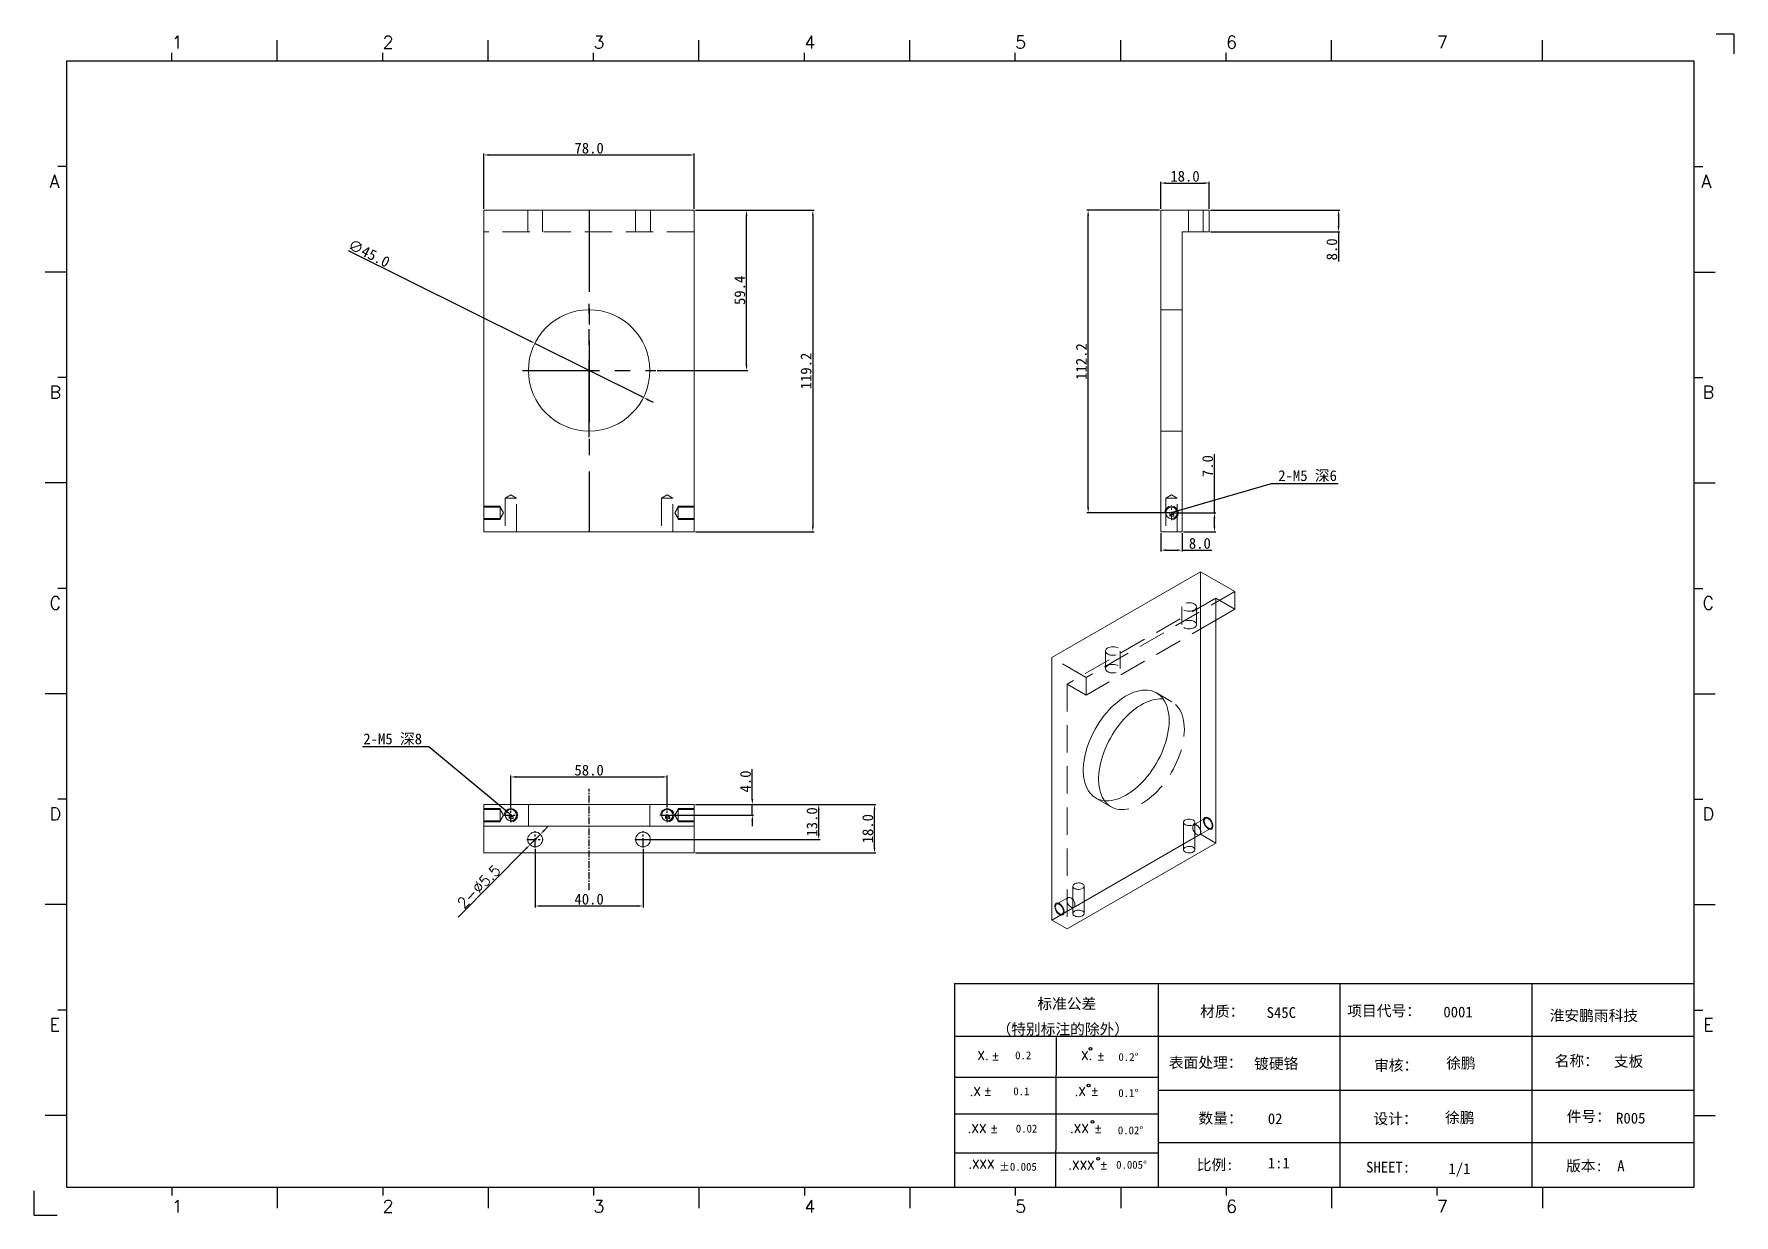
# Model space of a CAD drawing. Extents: x 83 to 30050, y -7164 to 695.
# Drawn here: x 4903 to 5534, y -147 to 291 of the extents above; entities that cross this region are included whole.
import ezdxf
from ezdxf.enums import TextEntityAlignment as Align

# ---------------------------------------------------------------- set-up
doc = ezdxf.new("R2010")
doc.units = 0
doc.header["$LTSCALE"] = 8
doc.header["$MEASUREMENT"] = 0
doc.header["$PDSIZE"] = 5
doc.linetypes.add('CENTER', pattern=[2, 1.25, -0.25, 0.25, -0.25])
doc.linetypes.add('HIDDEN', pattern=[1.905, 1.27, -0.635])
doc.layers.get('0').update_dxf_attribs({"linetype": 'CONTINUOUS'})
doc.layers.get('Defpoints').update_dxf_attribs({"linetype": 'CONTINUOUS'})
doc.layers.add('41', color=3, linetype='CONTINUOUS')
doc.layers.add('dim', color=82, linetype='CONTINUOUS', lineweight=9)
doc.layers.add('screw', color=33, linetype='CONTINUOUS', lineweight=13)
doc.styles.add('SIMPLEX', font='SIMPLEX')
doc.styles.get("Standard").update_dxf_attribs({"font": '', "height": 4})
doc.styles.add('TXT', font='txt.shx', dxfattribs={"bigfont": 'gbcbig.shx'})
doc.styles.get('Standard').set_extended_font_data('SimSun')
doc.dimstyles.new('ISO-25', dxfattribs={"dimtxt": 6, "dimasz": 2.5, "dimexe": 1.25, "dimexo": 0.625, "dimtad": 1, "dimdec": 1, "dimzin": 1, "dimdsep": 46, "dimtxsty": 'Standard', "dimcen": 2.5, "dimadec": 0, "dimazin": 0, "dimtm": 1e-09, "dimtfac": 1, "dimtdec": 1, "dimtmove": 0, "dimatfit": 3, "dimfxl": 1, "dimtolj": 1, "dimtzin": 0, "dimarcsym": 0})

# ---------------------------------------------------------------- blocks, each defined once
blk = doc.blocks.new('A$C0BB32EA6')
at = {"layer": '41'}
for p, q in [((90.21, 427.84), (90.21, 435.66)), ((168.4, 427.84), (168.4, 435.66)), ((168.4, 427.84), (168.4, 435.66)), ((168.4, 427.84), (168.4, 435.66)), ((246.58, 427.84), (246.58, 435.66)), ((246.58, 427.84), (246.58, 435.66)), ((324.77, 427.84), (324.77, 435.66)), ((402.96, 427.84), (402.96, 435.66)), ((481.15, 427.84), (481.15, 435.66)), ((559.34, 427.84), (559.34, 435.66)), ((51.11, 427.84), (51.11, 430.97)), ((129.3, 427.84), (129.3, 430.97)), ((129.3, 427.84), (129.3, 430.97)), ((129.3, 427.84), (129.3, 430.97)), ((207.49, 427.84), (207.49, 430.97)), ((207.49, 427.84), (207.49, 430.97)), ((285.68, 427.84), (285.68, 430.97)), ((363.87, 427.84), (363.87, 430.97)), ((442.06, 427.84), (442.06, 430.97)), ((615.63, 427.84), (12.02, 427.84)), ((12.02, 427.84), (12.02, 10.32)), ((615.63, 10.32), (615.63, 427.84)), ((12.02, 388.75), (8.89, 388.75)), ((615.63, 388.75), (618.76, 388.75)), ((12.02, 349.66), (4.2, 349.66)), ((615.63, 349.66), (623.45, 349.66)), ((12.02, 310.56), (8.89, 310.56)), ((615.63, 310.56), (618.76, 310.56)), ((12.02, 271.47), (4.2, 271.47)), ((615.63, 271.47), (623.45, 271.47)), ((12.02, 232.37), (8.89, 232.37)), ((615.63, 232.37), (618.76, 232.37)), ((12.02, 193.28), (4.2, 193.28)), ((615.63, 193.28), (623.45, 193.28)), ((12.02, 154.18), (8.89, 154.18)), ((615.63, 154.18), (618.76, 154.18)), ((12.02, 115.09), (4.2, 115.09)), ((615.63, 115.09), (623.45, 115.09)), ((341.34, 85.85), (615.63, 85.85)), ((341.34, 85.85), (341.34, 10.32)), ((416.87, 85.85), (416.87, 10.32)), ((484.16, 85.85), (484.16, 10.32)), ((555.4, 85.7), (555.4, 10.17)), ((12.02, 76), (8.89, 76)), ((615.63, 76), (618.76, 76)), ((615.63, 66.14), (341.34, 66.14)), ((378.86, 10.02), (379.1, 65.84)), ((341.34, 51.12), (416.87, 51.12)), ((615.63, 46.17), (416.87, 46.17)), ((12.02, 36.9), (4.2, 36.9)), ((341.34, 37.5), (401.12, 37.5)), ((341.34, 37.5), (416.87, 37.5)), ((615.63, 36.9), (623.45, 36.9)), ((615.63, 26.74), (416.87, 26.74)), ((341.34, 23.05), (401.87, 23.05)), ((341.34, 23.05), (401.87, 23.05)), ((341.34, 23.05), (401.87, 23.05)), ((341.34, 23.05), (401.87, 23.05)), ((341.34, 23.05), (401.87, 23.05)), ((341.34, 23.05), (416.87, 23.05)), ((12.02, 10.32), (615.63, 10.32)), ((51.11, 10.32), (51.11, 7.19)), ((90.21, 10.32), (90.21, 2.5)), ((129.3, 10.32), (129.3, 7.19)), ((168.4, 10.32), (168.4, 2.5)), ((207.49, 10.32), (207.49, 7.19)), ((246.58, 10.32), (246.58, 2.5)), ((285.68, 10.32), (285.68, 7.19)), ((324.77, 10.32), (324.77, 2.5)), ((326.34, 10.32), (401.87, 10.32)), ((363.87, 10.32), (363.87, 7.19)), ((402.96, 10.32), (402.96, 2.5)), ((442.06, 10.32), (442.06, 7.19)), ((481.15, 10.32), (481.15, 2.5)), ((520.24, 10.32), (520.24, 7.19)), ((559.34, 10.32), (559.34, 2.5))]:
    blk.add_line(p, q, dxfattribs=at)
at = {"layer": '41', "linetype": 'Continuous'}
for p, q in [((630.37, 437.94), (623.79, 437.94)), ((630.37, 437.94), (630.37, 430.59)), ((0, 0), (0, 8.98)), ((0, 0), (8.64, 0))]:
    blk.add_line(p, q, dxfattribs=at)
at = {"layer": '41'}
for centre in [(391.73, 61.61), (391.07, 48.04), (392.49, 34.54), (394.6, 20.83)]:
    blk.add_circle(centre, 0.516, dxfattribs=at)
at = {"layer": '41', "style": 'SIMPLEX'}
for s, height, p in [('1', 4.69, (51.11, 432.54)), ('2', 4.69, (129.3, 432.54)), ('3', 4.69, (207.49, 432.54)), ('4', 4.69, (285.68, 432.54)), ('5', 4.69, (363.87, 432.54)), ('6', 4.69, (442.06, 432.54)), ('7', 4.69, (520.24, 432.54)), ('A', 4.75, (5.76, 380.93)), ('A', 4.75, (618.27, 380.93)), ('B', 4.75, (5.76, 302.74)), ('B', 4.75, (618.72, 302.74)), ('C', 4.75, (5.76, 224.55)), ('C', 4.75, (618.72, 224.55)), ('D', 4.75, (5.76, 146.37)), ('D', 4.75, (618.72, 146.37)), ('E', 4.75, (5.76, 68.18)), ('E', 4.75, (618.95, 68.18)), ('X.', 3.284, (349.84, 57.49)), ('%%p', 3.284, (355.04, 57.36)), ('X.', 3.284, (388.21, 57.49)), ('%%p', 3.284, (394.07, 57.36)), ('.X', 3.284, (346.89, 44.16)), ('%%p', 3.284, (352.09, 44.33)), ('.X', 3.284, (385.9, 44.16)), ('%%p', 3.284, (391.76, 44.33)), ('.XX', 3.284, (346.2, 30.42)), ('%%p', 3.284, (354.44, 30.46)), ('.XX', 3.284, (384.11, 30.42)), ('%%p', 3.284, (393.01, 30.46)), ('.XXX', 3.284, (383.48, 16.83)), ('%%p', 3.284, (395.11, 16.95)), ('1', 4.69, (51.11, 0.87)), ('2', 4.69, (129.3, 0.87)), ('3', 4.69, (207.49, 0.87)), ('4', 4.69, (285.68, 0.87)), ('5', 4.69, (363.87, 0.87)), ('6', 4.69, (442.06, 0.87)), ('7', 4.69, (520.24, 0.87))]:
    blk.add_text(s, height=height, dxfattribs=at).set_placement(p)
at = {"layer": '41', "linetype": 'Continuous'}
for s, p in [('标准公差', (372.08, 76.36)), ('材质：', (432.42, 73.5)), ('项目代号：', (486.99, 73.71)), ('淮安鹏雨科技', (562.04, 71.96)), ('（特别标注的除外）', (356.94, 66.94)), ('表面处理：', (420.83, 54.55)), ('审核：', (496.9, 53.5)), ('名称：', (563.9, 55.18)), ('数量：', (431.79, 33.91)), ('设计：', (496.69, 33.7)), ('件号：', (568.32, 34.55)), ('比例:', (431.16, 16.65)), ('SHEET:', (493.95, 15.75)), ('1/1', (524.5, 15.18)), ('版本:', (568.11, 16.23))]:
    blk.add_text(s, height=4, dxfattribs=at).set_placement(p)
at = {"layer": '41'}
for s, p in [('0.2', (363.82, 57.75)), ('0.2%%D', (402.12, 57.11)), ('0.1', (363.14, 44.41)), ('0.1%%D', (402.07, 43.76)), ('0.02', (364.07, 30.58)), ('0.02%%D', (401.9, 29.93)), ('0.005%%D', (401.27, 17.16))]:
    blk.add_text(s, height=2.929, dxfattribs=at).set_placement(p)
at = {"layer": '41', "style": 'SIMPLEX'}
blk.add_text('.XXX', height=3.284, dxfattribs=at).set_placement((351.31, 18.87), align=Align.MIDDLE_CENTER)
at = {"layer": '41'}
blk.add_text('%%P0.005', height=2.929, dxfattribs=at).set_placement((364.87, 17.89), align=Align.MIDDLE_CENTER)
at = {"layer": '41', "linetype": 'Continuous'}
for tag, p in [('材质', (457.07, 73.08)), ('代号', (522.6, 73.29)), ('表面处理', (452.44, 54.13)), ('审核', (523.65, 54.34)), ('名称', (585.81, 54.97)), ('数量', (457.5, 33.7)), ('设计', (523.23, 34.13)), ('件号', (586.65, 33.91)), ('比例', (457.5, 17.28)), ('版本', (587.08, 16.23))]:
    blk.add_attdef(tag, p, '', height=4, dxfattribs=at)
blk = doc.blocks.new('*D629')
at = {"layer": 'Defpoints', "color": 0}
for p in [(5148.14, 246.53), (5070.14, 226.02), (5148.14, 226.02)]:
    blk.add_point(p, dxfattribs=at)
at = {"layer": 'dim', "color": 0, "lineweight": -2}
for p, q in [((5070.14, 226.52), (5070.14, 247.03)), ((5072.14, 246.53), (5146.14, 246.53)), ((5148.14, 226.52), (5148.14, 247.03))]:
    blk.add_line(p, q, dxfattribs=at)
at = {"layer": 'dim', "color": 0}
for points in [[(5072.14, 246.86), (5072.14, 246.2), (5070.14, 246.53)], [(5146.14, 246.86), (5146.14, 246.2), (5148.14, 246.53)]]:
    blk.add_solid(points, dxfattribs=at)
at = {"layer": 'dim', "color": 0, "insert": (5109.14, 249.03), "char_height": 4, "attachment_point": 5}
blk.add_mtext('\\A1;78.0', dxfattribs=at)
blk = doc.blocks.new('*D630')
at = {"layer": 'Defpoints', "color": 0}
for p in [(5148.14, 226.02), (5148.14, 106.82), (5192.1, 106.82)]:
    blk.add_point(p, dxfattribs=at)
at = {"layer": 'dim', "color": 0, "lineweight": -2}
for p, q in [((5148.64, 226.02), (5192.6, 226.02)), ((5192.1, 224.02), (5192.1, 108.82)), ((5148.64, 106.82), (5192.6, 106.82))]:
    blk.add_line(p, q, dxfattribs=at)
at = {"layer": 'dim', "color": 0}
for points in [[(5191.77, 224.02), (5192.44, 224.02), (5192.1, 226.02)], [(5191.77, 108.82), (5192.44, 108.82), (5192.1, 106.82)]]:
    blk.add_solid(points, dxfattribs=at)
at = {"layer": 'dim', "color": 0, "insert": (5189.6, 166.42), "char_height": 4, "attachment_point": 5, "rotation": 90}
blk.add_mtext('\\A1;119.2', dxfattribs=at)
blk = doc.blocks.new('*D631')
at = {"layer": 'Defpoints', "color": 0}
for p in [(5148.14, 226.02), (5167.52, 226.02), (5133.89, 166.63)]:
    blk.add_point(p, dxfattribs=at)
at = {"layer": 'dim', "color": 0, "lineweight": -2}
for p, q in [((5148.64, 226.02), (5168.02, 226.02)), ((5167.52, 168.63), (5167.52, 224.02)), ((5134.39, 166.63), (5168.02, 166.63))]:
    blk.add_line(p, q, dxfattribs=at)
at = {"layer": 'dim', "color": 0}
for points in [[(5167.19, 224.02), (5167.86, 224.02), (5167.52, 226.02)], [(5167.19, 168.63), (5167.86, 168.63), (5167.52, 166.63)]]:
    blk.add_solid(points, dxfattribs=at)
at = {"layer": 'dim', "color": 0, "insert": (5165.02, 196.33), "char_height": 4, "attachment_point": 5, "rotation": 90}
blk.add_mtext('\\A1;59.4', dxfattribs=at)
blk = doc.blocks.new('*D632')
at = {"layer": 'Defpoints', "color": 0}
for p in [(5088.99, 176.66), (5129.28, 156.61)]:
    blk.add_point(p, dxfattribs=at)
at = {"layer": 'dim', "color": 0, "lineweight": -2}
for p, q in [((5019.76, 211.13), (5087.2, 177.55)), ((5129.28, 156.61), (5088.99, 176.66)), ((5131.07, 155.72), (5132.86, 154.82))]:
    blk.add_line(p, q, dxfattribs=at)
at = {"layer": 'dim', "color": 0}
for points in [[(5087.35, 177.85), (5087.06, 177.26), (5088.99, 176.66)], [(5131.22, 156.01), (5130.92, 155.42), (5129.28, 156.61)]]:
    blk.add_solid(points, dxfattribs=at)
at = {"layer": 'dim', "color": 0, "insert": (5027.53, 210.05), "char_height": 4, "attachment_point": 5, "rotation": 333.53307}
blk.add_mtext('\\A1;∅45.0', dxfattribs=at)
blk = doc.blocks.new('screw_m5_l')
at = {"layer": 'screw', "color": 1, "linetype": 'CENTER', "ltscale": 0.3175}
for p, q in [((-2.75, 0), (2.75, 0)), ((0, -2.75), (0, 2.75))]:
    blk.add_line(p, q, dxfattribs=at)
at = {"layer": 'screw', "color": 33, "linetype": 'Continuous'}
blk.add_circle((0, 0), 2.1, dxfattribs=at)
at = {"layer": 'screw', "color": 92, "linetype": 'Continuous'}
blk.add_arc((0, 0), 2.5, 270, 180, dxfattribs=at)
at = {"layer": 'screw', "color": 6, "linetype": 'Continuous', "style": 'TXT'}
blk.add_text('M5', height=1, dxfattribs=at).set_placement((-0.85, -1.25))
blk = doc.blocks.new('*D633')
at = {"layer": 'Defpoints', "color": 0}
for p in [(5339.1, 226.02), (5339.1, 218.02), (5387.05, 218.02)]:
    blk.add_point(p, dxfattribs=at)
at = {"layer": 'dim', "color": 0, "lineweight": -2}
for p, q in [((5339.6, 226.02), (5387.55, 226.02)), ((5387.05, 224.02), (5387.05, 220.02)), ((5339.6, 218.02), (5387.55, 218.02)), ((5387.05, 218.02), (5387.05, 207.02))]:
    blk.add_line(p, q, dxfattribs=at)
at = {"layer": 'dim', "color": 0}
for points in [[(5386.72, 224.02), (5387.39, 224.02), (5387.05, 226.02)], [(5386.72, 220.02), (5387.39, 220.02), (5387.05, 218.02)]]:
    blk.add_solid(points, dxfattribs=at)
at = {"layer": 'dim', "color": 0, "insert": (5384.55, 211.52), "char_height": 4, "attachment_point": 5, "rotation": 90}
blk.add_mtext('\\A1;8.0', dxfattribs=at)
blk = doc.blocks.new('*D634')
at = {"layer": 'Defpoints', "color": 0}
for p in [(5321.1, 106.82), (5329.1, 106.82), (5329.1, 99.99)]:
    blk.add_point(p, dxfattribs=at)
at = {"layer": 'dim', "color": 0, "lineweight": -2}
for p, q in [((5321.1, 106.32), (5321.1, 99.49)), ((5329.1, 106.32), (5329.1, 99.49)), ((5323.1, 99.99), (5327.1, 99.99)), ((5329.1, 99.99), (5340.1, 99.99))]:
    blk.add_line(p, q, dxfattribs=at)
at = {"layer": 'dim', "color": 0}
for points in [[(5323.1, 100.32), (5323.1, 99.66), (5321.1, 99.99)], [(5327.1, 100.32), (5327.1, 99.66), (5329.1, 99.99)]]:
    blk.add_solid(points, dxfattribs=at)
at = {"layer": 'dim', "color": 0, "insert": (5335.6, 102.49), "char_height": 4, "attachment_point": 5}
blk.add_mtext('\\A1;8.0', dxfattribs=at)
blk = doc.blocks.new('*D635')
at = {"layer": 'Defpoints', "color": 0}
for p in [(5294.18, 226.02), (5321.1, 226.02), (5325.1, 113.82)]:
    blk.add_point(p, dxfattribs=at)
at = {"layer": 'dim', "color": 0, "lineweight": -2}
for p, q in [((5320.61, 226.02), (5293.69, 226.02)), ((5294.18, 115.82), (5294.18, 224.02)), ((5324.61, 113.82), (5293.69, 113.82))]:
    blk.add_line(p, q, dxfattribs=at)
at = {"layer": 'dim', "color": 0}
for points in [[(5293.85, 224.02), (5294.52, 224.02), (5294.18, 226.02)], [(5293.85, 115.82), (5294.52, 115.82), (5294.18, 113.82)]]:
    blk.add_solid(points, dxfattribs=at)
at = {"layer": 'dim', "color": 0, "insert": (5291.69, 169.92), "char_height": 4, "attachment_point": 5, "rotation": 90}
blk.add_mtext('\\A1;112.2', dxfattribs=at)
blk = doc.blocks.new('*D636')
at = {"layer": 'Defpoints', "color": 0}
for p in [(5339.1, 236.11), (5321.1, 226.02), (5339.1, 226.02)]:
    blk.add_point(p, dxfattribs=at)
at = {"layer": 'dim', "color": 0, "lineweight": -2}
for p, q in [((5321.1, 226.52), (5321.1, 236.61)), ((5323.1, 236.11), (5337.1, 236.11)), ((5339.1, 226.52), (5339.1, 236.61))]:
    blk.add_line(p, q, dxfattribs=at)
at = {"layer": 'dim', "color": 0}
for points in [[(5323.1, 236.44), (5323.1, 235.78), (5321.1, 236.11)], [(5337.1, 236.44), (5337.1, 235.78), (5339.1, 236.11)]]:
    blk.add_solid(points, dxfattribs=at)
at = {"layer": 'dim', "color": 0, "insert": (5330.1, 238.61), "char_height": 4, "attachment_point": 5}
blk.add_mtext('\\A1;18.0', dxfattribs=at)
blk = doc.blocks.new('*D637')
at = {"layer": 'Defpoints', "color": 0}
for p in [(5325.1, 113.82), (5329.1, 106.82), (5341.02, 106.82)]:
    blk.add_point(p, dxfattribs=at)
at = {"layer": 'dim', "color": 0, "lineweight": -2}
for p, q in [((5341.02, 113.82), (5341.02, 135.6)), ((5325.6, 113.82), (5341.52, 113.82)), ((5341.02, 108.82), (5341.02, 111.82)), ((5329.6, 106.82), (5341.52, 106.82))]:
    blk.add_line(p, q, dxfattribs=at)
at = {"layer": 'dim', "color": 0}
for points in [[(5340.69, 111.82), (5341.36, 111.82), (5341.02, 113.82)], [(5340.69, 108.82), (5341.36, 108.82), (5341.02, 106.82)]]:
    blk.add_solid(points, dxfattribs=at)
at = {"layer": 'dim', "color": 0, "insert": (5338.52, 131.16), "char_height": 4, "attachment_point": 5, "rotation": 90}
blk.add_mtext('\\A1;7.0', dxfattribs=at)
blk = doc.blocks.new('*D638')
at = {"layer": 'Defpoints', "color": 0}
for p in [(5091.07, -5.35), (5087.2, -9.26)]:
    blk.add_point(p, dxfattribs=at)
at = {"layer": 'dim', "color": 0, "lineweight": -2}
for p, q in [((5091.07, -5.35), (5087.2, -9.26)), ((5092.48, -3.93), (5093.89, -2.51)), ((5060.59, -36.15), (5085.8, -10.68))]:
    blk.add_line(p, q, dxfattribs=at)
at = {"layer": 'dim', "color": 0}
for points in [[(5092.24, -3.7), (5092.72, -4.17), (5091.07, -5.35)], [(5085.56, -10.45), (5086.03, -10.92), (5087.2, -9.26)]]:
    blk.add_solid(points, dxfattribs=at)
at = {"layer": 'dim', "color": 0, "insert": (5067.04, -26.07), "char_height": 4, "attachment_point": 5, "rotation": 45.2928}
blk.add_mtext('\\A1;{\\Ftxt,bigfont|c134; 2-∅5.5}', dxfattribs=at)
blk = doc.blocks.new('*D639')
at = {"layer": 'Defpoints', "color": 0}
for p in [(5138.14, 15.88), (5080.14, 4), (5138.14, 4.19)]:
    blk.add_point(p, dxfattribs=at)
at = {"layer": 'dim', "color": 0, "lineweight": -2}
for p, q in [((5080.14, 4.5), (5080.14, 16.38)), ((5082.14, 15.88), (5136.14, 15.88)), ((5138.14, 4.69), (5138.14, 16.38))]:
    blk.add_line(p, q, dxfattribs=at)
at = {"layer": 'dim', "color": 0}
for points in [[(5082.14, 16.21), (5082.14, 15.54), (5080.14, 15.88)], [(5136.14, 16.21), (5136.14, 15.54), (5138.14, 15.88)]]:
    blk.add_solid(points, dxfattribs=at)
at = {"layer": 'dim', "color": 0, "insert": (5109.14, 18.38), "char_height": 4, "attachment_point": 5}
blk.add_mtext('\\A1;58.0', dxfattribs=at)
blk = doc.blocks.new('*D640')
at = {"layer": 'Defpoints', "color": 0}
for p in [(5089.14, -10.33), (5129.14, -10.33), (5129.14, -31.97)]:
    blk.add_point(p, dxfattribs=at)
at = {"layer": 'dim', "color": 0, "lineweight": -2}
for p, q in [((5089.14, -10.83), (5089.14, -32.47)), ((5129.14, -10.83), (5129.14, -32.47)), ((5091.14, -31.97), (5127.14, -31.97))]:
    blk.add_line(p, q, dxfattribs=at)
at = {"layer": 'dim', "color": 0}
for points in [[(5091.14, -31.64), (5091.14, -32.3), (5089.14, -31.97)], [(5127.14, -31.64), (5127.14, -32.3), (5129.14, -31.97)]]:
    blk.add_solid(points, dxfattribs=at)
at = {"layer": 'dim', "color": 0, "insert": (5109.14, -29.47), "char_height": 4, "attachment_point": 5}
blk.add_mtext('\\A1;40.0', dxfattribs=at)
blk = doc.blocks.new('*D641')
at = {"layer": 'Defpoints', "color": 0}
for p in [(5138.14, 1.69), (5148.14, 5.69), (5169.65, 5.69)]:
    blk.add_point(p, dxfattribs=at)
at = {"layer": 'dim', "color": 0, "lineweight": -2}
for p, q in [((5169.65, 7.69), (5169.65, 18.74)), ((5138.64, 1.69), (5170.15, 1.69)), ((5148.64, 5.69), (5170.15, 5.69)), ((5169.65, 1.69), (5169.65, 5.69)), ((5169.65, -0.31), (5169.65, -2.31))]:
    blk.add_line(p, q, dxfattribs=at)
at = {"layer": 'dim', "color": 0}
for points in [[(5169.32, 7.69), (5169.99, 7.69), (5169.65, 5.69)], [(5169.32, -0.31), (5169.99, -0.31), (5169.65, 1.69)]]:
    blk.add_solid(points, dxfattribs=at)
at = {"layer": 'dim', "color": 0, "insert": (5167.15, 14.21), "char_height": 4, "attachment_point": 5, "rotation": 90}
blk.add_mtext('\\A1;4.0', dxfattribs=at)
blk = doc.blocks.new('*D642')
at = {"layer": 'Defpoints', "color": 0}
for p in [(5148.14, 5.69), (5194.3, 5.69), (5129.14, -7.31)]:
    blk.add_point(p, dxfattribs=at)
at = {"layer": 'dim', "color": 0, "lineweight": -2}
for p, q in [((5148.64, 5.69), (5194.8, 5.69)), ((5194.3, -5.31), (5194.3, 3.69)), ((5129.64, -7.31), (5194.8, -7.31))]:
    blk.add_line(p, q, dxfattribs=at)
at = {"layer": 'dim', "color": 0}
for points in [[(5193.96, 3.69), (5194.63, 3.69), (5194.3, 5.69)], [(5193.96, -5.31), (5194.63, -5.31), (5194.3, -7.31)]]:
    blk.add_solid(points, dxfattribs=at)
at = {"layer": 'dim', "color": 0, "insert": (5191.8, -0.81), "char_height": 4, "attachment_point": 5, "rotation": 90}
blk.add_mtext('\\A1;13.0', dxfattribs=at)
blk = doc.blocks.new('*D643')
at = {"layer": 'Defpoints', "color": 0}
for p in [(5148.14, 5.69), (5214.98, 5.69), (5148.14, -12.31)]:
    blk.add_point(p, dxfattribs=at)
at = {"layer": 'dim', "color": 0, "lineweight": -2}
for p, q in [((5148.64, 5.69), (5215.48, 5.69)), ((5214.98, -10.31), (5214.98, 3.69)), ((5148.64, -12.31), (5215.48, -12.31))]:
    blk.add_line(p, q, dxfattribs=at)
at = {"layer": 'dim', "color": 0}
for points in [[(5214.64, 3.69), (5215.31, 3.69), (5214.98, 5.69)], [(5214.64, -10.31), (5215.31, -10.31), (5214.98, -12.31)]]:
    blk.add_solid(points, dxfattribs=at)
at = {"layer": 'dim', "color": 0, "insert": (5212.48, -3.31), "char_height": 4, "attachment_point": 5, "rotation": 90}
blk.add_mtext('\\A1;18.0', dxfattribs=at)

msp = doc.modelspace()

# ---------------------------------------------------------------- linework, layer by layer
at = {"color": 7, "linetype": 'Continuous', "lineweight": 15}
for p, q in [((5070.137, 226.02), (5070.137, 106.82)), ((5070.137, 226.02), (5148.137, 226.02)), ((5148.137, 106.82), (5148.137, 226.02)), ((5321.105, 106.82), (5321.105, 226.02)), ((5321.105, 226.02), (5339.105, 226.02)), ((5339.105, 226.02), (5339.105, 218.02)), ((5339.105, 218.02), (5329.105, 218.02)), ((5329.105, 106.82), (5329.105, 218.02)), ((5070.137, 106.82), (5148.137, 106.82)), ((5321.105, 106.82), (5329.105, 106.82)), ((5280.725, 60.131), (5335.879, 91.971)), ((5335.879, -5.361), (5335.879, 91.971)), ((5335.879, 91.971), (5348.607, 84.623)), ((5348.607, 78.091), (5341.536, 82.173)), ((5341.536, -8.627), (5341.536, 82.173)), ((5348.607, 84.623), (5348.607, 78.091)), ((5348.607, 78.091), (5341.536, 74.009)), ((5280.725, 60.131), (5280.725, -37.201)), ((5070.137, 5.693), (5148.137, 5.693)), ((5070.137, 5.693), (5070.137, -2.307)), ((5148.137, 5.693), (5148.137, -2.307)), ((5070.137, -2.307), (5148.137, -2.307)), ((5070.137, -12.307), (5070.137, -2.307)), ((5148.137, -12.307), (5148.137, -2.307)), ((5280.725, -37.201), (5335.879, -5.361)), ((5335.879, -5.361), (5341.536, -8.627)), ((5148.137, -12.307), (5070.137, -12.307)), ((5286.382, -40.467), (5341.536, -8.627)), ((5280.725, -37.201), (5286.382, -40.467))]:
    msp.add_line(p, q, dxfattribs=at)
at = {"color": 7, "linetype": 'HIDDEN', "lineweight": 0}
for p, q in [((5086.387, 226.02), (5086.387, 218.02)), ((5091.887, 218.02), (5091.887, 226.02)), ((5126.387, 226.02), (5126.387, 218.02)), ((5131.887, 218.02), (5131.887, 226.02)), ((5331.355, 226.02), (5331.355, 218.02)), ((5336.855, 218.02), (5336.855, 226.02)), ((5148.137, 218.02), (5070.137, 218.02)), ((5329.105, 189.135), (5321.105, 189.135)), ((5321.105, 144.135), (5329.105, 144.135)), ((5080.137, 120.482), (5078.037, 119.22)), ((5082.237, 119.22), (5080.137, 120.482)), ((5138.137, 120.482), (5136.037, 119.22)), ((5140.237, 119.22), (5138.137, 120.482)), ((5325.105, 120.482), (5323.005, 119.22)), ((5327.205, 119.22), (5325.105, 120.482)), ((5076.137, 115.92), (5070.137, 115.92)), ((5076.137, 111.32), (5076.137, 116.32)), ((5076.137, 113.82), (5076.137, 115.92)), ((5077.398, 113.82), (5076.137, 115.92)), ((5076.137, 111.72), (5076.137, 113.82)), ((5076.137, 111.72), (5077.398, 113.82)), ((5082.237, 119.22), (5078.037, 119.22)), ((5078.037, 119.22), (5078.037, 106.82)), ((5082.237, 106.82), (5082.237, 119.22)), ((5140.237, 119.22), (5136.037, 119.22)), ((5136.037, 119.22), (5136.037, 106.82)), ((5140.237, 106.82), (5140.237, 119.22)), ((5142.137, 115.92), (5140.875, 113.82)), ((5140.875, 113.82), (5142.137, 111.72)), ((5142.137, 116.32), (5142.137, 111.32)), ((5142.137, 115.92), (5142.137, 111.72)), ((5148.137, 115.92), (5142.137, 115.92)), ((5327.205, 119.22), (5323.005, 119.22)), ((5323.005, 119.22), (5323.005, 106.82)), ((5327.205, 106.82), (5327.205, 119.22)), ((5070.137, 111.72), (5076.137, 111.72)), ((5142.137, 111.72), (5148.137, 111.72)), ((5341.536, 82.173), (5286.382, 50.333)), ((5348.607, 84.623), (5293.453, 52.783)), ((5328.887, 78.908), (5328.887, 72.376)), ((5334.387, 72.376), (5334.387, 78.908)), ((5341.536, 74.009), (5293.453, 46.251)), ((5293.453, 52.783), (5280.725, 60.131)), ((5300.602, 62.58), (5300.602, 56.048)), ((5306.102, 56.048), (5306.102, 62.58)), ((5293.453, 46.251), (5293.453, 52.783)), ((5286.382, 50.333), (5286.382, -40.467)), ((5293.453, 46.251), (5286.382, 50.333)), ((5325.208, 43.781), (5319.551, 47.046)), ((5297.053, 8.074), (5302.71, 4.809)), ((5076.137, 3.793), (5070.137, 3.793)), ((5076.137, -0.807), (5076.137, 4.193)), ((5076.137, -0.407), (5076.137, 3.793)), ((5077.398, 1.693), (5076.137, 3.793)), ((5076.137, -0.407), (5077.398, 1.693)), ((5086.637, 5.693), (5086.637, -2.307)), ((5131.637, -2.307), (5131.637, 5.693)), ((5142.137, 3.793), (5140.875, 1.693)), ((5140.875, 1.693), (5142.137, -0.407)), ((5142.137, 4.193), (5142.137, -0.807)), ((5142.137, 3.793), (5142.137, -0.407)), ((5148.137, 3.793), (5142.137, 3.793)), ((5337.658, 0.541), (5333.415, -1.909)), ((5070.137, -0.407), (5076.137, -0.407)), ((5142.137, -0.407), (5148.137, -0.407)), ((5329.537, -0.951), (5329.537, -11.076)), ((5333.737, -11.076), (5333.737, -0.951)), ((5335.515, -5.546), (5339.758, -3.097)), ((5288.524, -24.627), (5288.524, -34.752)), ((5292.724, -34.752), (5292.724, -24.627)), ((5286.746, -28.85), (5282.503, -31.299)), ((5284.603, -34.937), (5288.846, -32.487))]:
    msp.add_line(p, q, dxfattribs=at)
at = {"color": 1, "linetype": 'CENTER', "ltscale": 3.02768}
msp.add_line((5109.137, 226.02), (5109.137, 106.82), dxfattribs=at)
at = {"color": 1, "linetype": 'CENTER', "ltscale": 2.8575}
for p, q in [((5109.137, 141.885), (5109.137, 191.385)), ((5084.387, 166.635), (5133.887, 166.635))]:
    msp.add_line(p, q, dxfattribs=at)
at = {"color": 7, "linetype": 'Continuous', "lineweight": 0}
for p, q in [((5070.137, 116.32), (5076.137, 116.32)), ((5148.137, 116.32), (5142.137, 116.32)), ((5070.137, 111.32), (5076.137, 111.32)), ((5148.137, 111.32), (5142.137, 111.32)), ((5070.137, 4.193), (5076.137, 4.193)), ((5148.137, 4.193), (5142.137, 4.193)), ((5070.137, -0.807), (5076.137, -0.807)), ((5148.137, -0.807), (5142.137, -0.807))]:
    msp.add_line(p, q, dxfattribs=at)
at = {"color": 1, "linetype": 'CENTER', "ltscale": 0.254}
msp.add_line((5109.137, -26.066), (5109.137, 11.486), dxfattribs=at)
at = {"color": 1, "linetype": 'CENTER', "ltscale": 0.2667}
for p, q in [((5077.827, 1.693), (5082.447, 1.693)), ((5080.137, -0.617), (5080.137, 4.003)), ((5135.827, 1.693), (5140.447, 1.693)), ((5138.137, -0.617), (5138.137, 4.003))]:
    msp.add_line(p, q, dxfattribs=at)
at = {"color": 1, "linetype": 'CENTER', "ltscale": 0.34925}
for p, q in [((5089.137, -10.332), (5089.137, -4.282)), ((5129.137, -10.332), (5129.137, -4.282)), ((5086.112, -7.307), (5092.162, -7.307)), ((5126.112, -7.307), (5132.162, -7.307))]:
    msp.add_line(p, q, dxfattribs=at)
at = {"color": 7, "linetype": 'HIDDEN', "lineweight": 0, "flags": 128}
for points in [[(5329.692, 77.786), (5330.095, 77.593), (5330.554, 77.449), (5331.052, 77.357), (5331.571, 77.321), (5332.093, 77.343), (5332.598, 77.421), (5333.068, 77.552), (5333.486, 77.733), (5333.838, 77.957), (5334.11, 78.214), (5334.293, 78.497), (5334.38, 78.795), (5334.367, 79.097), (5334.256, 79.391), (5334.05, 79.669), (5333.757, 79.919), (5333.387, 80.132), (5332.955, 80.301), (5332.474, 80.42), (5331.963, 80.484), (5331.44, 80.492), (5330.925, 80.442), (5330.435, 80.336), (5329.989, 80.179), (5329.602, 79.976), (5329.288, 79.734), (5329.06, 79.463), (5328.925, 79.171), (5328.887, 78.87), (5328.949, 78.571), (5329.109, 78.283), (5329.359, 78.018), (5329.692, 77.786)], [(5329.692, 71.253), (5330.095, 71.061), (5330.554, 70.916), (5331.052, 70.824), (5331.571, 70.789), (5332.093, 70.81), (5332.598, 70.888), (5333.068, 71.02), (5333.486, 71.201), (5333.838, 71.424), (5334.11, 71.682), (5334.293, 71.965), (5334.38, 72.262), (5334.367, 72.564), (5334.256, 72.859), (5334.05, 73.137), (5333.757, 73.387), (5333.387, 73.6), (5332.955, 73.769), (5332.474, 73.888), (5331.963, 73.952), (5331.44, 73.959), (5330.925, 73.909), (5330.435, 73.804), (5329.989, 73.647), (5329.602, 73.444), (5329.288, 73.202), (5329.06, 72.931), (5328.925, 72.639), (5328.887, 72.338), (5328.949, 72.038), (5329.109, 71.751), (5329.359, 71.486), (5329.692, 71.253)], [(5305.297, 63.702), (5304.894, 63.895), (5304.435, 64.039), (5303.937, 64.131), (5303.418, 64.167), (5302.896, 64.145), (5302.391, 64.067), (5301.921, 63.935), (5301.502, 63.755), (5301.151, 63.531), (5300.879, 63.274), (5300.696, 62.991), (5300.609, 62.693), (5300.622, 62.391), (5300.733, 62.097), (5300.939, 61.819), (5301.232, 61.569), (5301.601, 61.356), (5302.034, 61.187), (5302.515, 61.068), (5303.026, 61.004), (5303.548, 60.996), (5304.064, 61.046), (5304.554, 61.152), (5305, 61.309), (5305.387, 61.512), (5305.7, 61.754), (5305.929, 62.025), (5306.064, 62.317), (5306.102, 62.618), (5306.039, 62.917), (5305.88, 63.205), (5305.63, 63.47), (5305.297, 63.702)], [(5305.297, 57.17), (5304.894, 57.362), (5304.435, 57.507), (5303.937, 57.599), (5303.418, 57.635), (5302.896, 57.613), (5302.391, 57.535), (5301.921, 57.403), (5301.502, 57.222), (5301.151, 56.999), (5300.879, 56.741), (5300.696, 56.458), (5300.609, 56.161), (5300.622, 55.859), (5300.733, 55.564), (5300.939, 55.287), (5301.232, 55.037), (5301.601, 54.823), (5302.034, 54.654), (5302.515, 54.535), (5303.026, 54.471), (5303.548, 54.464), (5304.064, 54.514), (5304.554, 54.62), (5305, 54.777), (5305.387, 54.98), (5305.7, 55.221), (5305.929, 55.493), (5306.064, 55.784), (5306.102, 56.085), (5306.039, 56.385), (5305.88, 56.673), (5305.63, 56.937), (5305.297, 57.17)], [(5329.869, 33.479), (5329.834, 34.673), (5329.73, 35.822), (5329.557, 36.921), (5329.315, 37.964), (5329.007, 38.947), (5328.632, 39.866), (5328.194, 40.718), (5327.693, 41.497), (5327.132, 42.201), (5326.514, 42.827), (5325.841, 43.372), (5325.116, 43.833), (5324.341, 44.209), (5323.522, 44.498), (5322.661, 44.699), (5322.018, 44.788)], [(5300.243, 7.067), (5300.498, 6.731), (5301.088, 6.065), (5301.734, 5.48), (5302.433, 4.976), (5303.183, 4.557), (5303.981, 4.225), (5304.821, 3.98), (5305.702, 3.824), (5306.619, 3.757), (5307.568, 3.781), (5308.545, 3.894), (5309.545, 4.096), (5310.565, 4.386), (5311.6, 4.764), (5312.645, 5.227), (5313.696, 5.773), (5314.748, 6.401), (5315.796, 7.106), (5316.837, 7.887), (5317.865, 8.739), (5318.875, 9.66), (5319.865, 10.644), (5320.828, 11.689), (5321.762, 12.788), (5322.661, 13.938), (5323.522, 15.133), (5324.341, 16.368), (5325.116, 17.637), (5325.841, 18.936), (5326.514, 20.258), (5327.132, 21.598), (5327.693, 22.95), (5328.194, 24.307), (5328.632, 25.665), (5329.007, 27.016), (5329.315, 28.356), (5329.557, 29.678), (5329.73, 30.976), (5329.834, 32.245), (5329.869, 33.479)], [(5333.122, -1.808), (5333.406, -1.604), (5333.608, -1.369), (5333.717, -1.114), (5333.73, -0.852), (5333.644, -0.595), (5333.465, -0.354), (5333.2, -0.141), (5332.862, 0.034), (5332.466, 0.163), (5332.032, 0.24), (5331.58, 0.261), (5331.13, 0.226), (5330.704, 0.135), (5330.321, -0.006), (5330, -0.191), (5329.755, -0.412), (5329.599, -0.658), (5329.537, -0.918), (5329.574, -1.179), (5329.707, -1.43), (5329.931, -1.658), (5330.234, -1.853), (5330.603, -2.006), (5331.02, -2.11), (5331.466, -2.159), (5331.92, -2.152), (5332.361, -2.089), (5332.768, -1.972), (5333.122, -1.808)], [(5335.95, -4.585), (5335.915, -4.196), (5335.813, -3.785), (5335.647, -3.372), (5335.426, -2.975), (5335.161, -2.614), (5334.862, -2.304), (5334.545, -2.062), (5334.225, -1.896), (5333.915, -1.817), (5333.632, -1.827), (5333.387, -1.926), (5333.193, -2.109), (5333.058, -2.367), (5332.989, -2.69), (5332.989, -3.061), (5333.058, -3.462), (5333.193, -3.877), (5333.387, -4.284), (5333.632, -4.666), (5333.915, -5.003), (5334.225, -5.281), (5334.545, -5.486), (5334.862, -5.609), (5335.161, -5.644), (5335.426, -5.589), (5335.647, -5.447), (5335.813, -5.225), (5335.915, -4.933), (5335.95, -4.585)], [(5292.109, -25.484), (5292.394, -25.28), (5292.596, -25.045), (5292.705, -24.79), (5292.717, -24.528), (5292.632, -24.271), (5292.452, -24.03), (5292.188, -23.817), (5291.85, -23.642), (5291.454, -23.513), (5291.02, -23.436), (5290.568, -23.415), (5290.118, -23.45), (5289.691, -23.541), (5289.309, -23.682), (5288.988, -23.867), (5288.743, -24.088), (5288.586, -24.334), (5288.525, -24.594), (5288.562, -24.855), (5288.695, -25.106), (5288.919, -25.334), (5289.222, -25.529), (5289.591, -25.682), (5290.008, -25.786), (5290.454, -25.835), (5290.908, -25.828), (5291.349, -25.765), (5291.755, -25.648), (5292.109, -25.484)], [(5282.068, -32.261), (5282.103, -31.912), (5282.206, -31.62), (5282.371, -31.398), (5282.592, -31.256), (5282.858, -31.201), (5283.156, -31.236), (5283.473, -31.359), (5283.794, -31.565), (5284.103, -31.842), (5284.387, -32.18), (5284.631, -32.561), (5284.826, -32.969), (5284.961, -33.383), (5285.03, -33.785), (5285.03, -34.156), (5284.961, -34.478), (5284.826, -34.737), (5284.631, -34.92), (5284.387, -35.018), (5284.103, -35.028), (5283.794, -34.949), (5283.473, -34.784), (5283.156, -34.541), (5282.858, -34.231), (5282.592, -33.87), (5282.371, -33.473), (5282.206, -33.06), (5282.103, -32.649), (5282.068, -32.261)], [(5286.311, -29.812), (5286.346, -29.463), (5286.448, -29.171), (5286.614, -28.949), (5286.835, -28.807), (5287.1, -28.752), (5287.399, -28.787), (5287.716, -28.91), (5288.036, -29.115), (5288.346, -29.393), (5288.629, -29.731), (5288.874, -30.112), (5289.068, -30.519), (5289.203, -30.934), (5289.272, -31.336), (5289.272, -31.706), (5289.203, -32.029), (5289.068, -32.287), (5288.874, -32.47), (5288.629, -32.569), (5288.346, -32.579), (5288.036, -32.5), (5287.716, -32.335), (5287.399, -32.092), (5287.1, -31.782), (5286.835, -31.421), (5286.614, -31.024), (5286.448, -30.611), (5286.346, -30.2), (5286.311, -29.812)]]:
    msp.add_lwpolyline(points, dxfattribs=at)
at = {"color": 7, "linetype": 'Continuous', "lineweight": 15, "flags": 128}
for points in [[(5324.212, 36.745), (5324.177, 37.939), (5324.073, 39.088), (5323.9, 40.186), (5323.658, 41.229), (5323.35, 42.213), (5322.976, 43.132), (5322.537, 43.983), (5322.036, 44.763), (5321.476, 45.467), (5320.857, 46.093), (5320.184, 46.638), (5319.459, 47.099), (5318.685, 47.475), (5317.865, 47.764), (5317.004, 47.964), (5316.105, 48.076), (5315.171, 48.097), (5314.208, 48.029), (5313.218, 47.872), (5312.208, 47.625), (5311.18, 47.291), (5310.139, 46.87), (5309.091, 46.365), (5308.039, 45.778), (5306.988, 45.111), (5305.943, 44.368), (5304.908, 43.551), (5303.889, 42.664), (5302.888, 41.711), (5301.911, 40.696), (5300.962, 39.623), (5300.045, 38.498), (5299.165, 37.325), (5298.324, 36.11), (5297.527, 34.857), (5296.777, 33.572), (5296.077, 32.261), (5295.431, 30.929), (5294.841, 29.582), (5294.31, 28.227), (5293.84, 26.869), (5293.433, 25.513), (5293.092, 24.167), (5292.817, 22.836), (5292.609, 21.525), (5292.47, 20.241), (5292.401, 18.988), (5292.401, 17.773), (5292.47, 16.601), (5292.609, 15.477), (5292.817, 14.406), (5293.092, 13.392), (5293.433, 12.44), (5293.84, 11.554), (5294.31, 10.739), (5294.841, 9.996), (5295.431, 9.331), (5296.077, 8.745), (5296.777, 8.242), (5297.527, 7.823), (5298.324, 7.49), (5299.165, 7.245), (5300.045, 7.089), (5300.962, 7.023), (5301.911, 7.046), (5302.888, 7.159), (5303.889, 7.361), (5304.908, 7.652), (5305.943, 8.03), (5306.988, 8.492), (5308.039, 9.039), (5309.091, 9.666), (5310.139, 10.372), (5311.18, 11.153), (5312.208, 12.005), (5313.218, 12.926), (5314.208, 13.91), (5315.171, 14.954), (5316.105, 16.054), (5317.004, 17.203), (5317.865, 18.398), (5318.685, 19.633), (5319.459, 20.903), (5320.184, 22.202), (5320.857, 23.524), (5321.476, 24.864), (5322.036, 26.215), (5322.537, 27.573), (5322.976, 28.93), (5323.35, 30.282), (5323.658, 31.621), (5323.9, 32.943), (5324.073, 34.242), (5324.177, 35.511), (5324.212, 36.745)], [(5322.018, 44.788), (5321.762, 44.81), (5320.828, 44.832), (5319.865, 44.764), (5318.875, 44.606), (5317.865, 44.359), (5316.837, 44.025), (5315.796, 43.605), (5314.748, 43.1), (5313.696, 42.513), (5312.645, 41.846), (5311.6, 41.102), (5310.565, 40.285), (5309.545, 39.398), (5308.545, 38.445), (5307.568, 37.43), (5306.619, 36.358), (5305.702, 35.233), (5304.821, 34.06), (5303.981, 32.844), (5303.183, 31.591), (5302.433, 30.306), (5301.734, 28.995), (5301.088, 27.663), (5300.498, 26.317), (5299.967, 24.961), (5299.497, 23.603), (5299.09, 22.248), (5298.748, 20.902), (5298.473, 19.57), (5298.266, 18.259), (5298.127, 16.975), (5298.058, 15.723), (5298.058, 14.508), (5298.127, 13.336), (5298.266, 12.211), (5298.473, 11.14), (5298.748, 10.126), (5299.09, 9.174), (5299.497, 8.289), (5299.967, 7.473), (5300.243, 7.067)], [(5340.193, -2.135), (5340.158, -1.747), (5340.055, -1.336), (5339.89, -0.923), (5339.669, -0.526), (5339.403, -0.165), (5339.105, 0.145), (5338.788, 0.388), (5338.467, 0.553), (5338.158, 0.632), (5337.874, 0.622), (5337.63, 0.523), (5337.435, 0.34), (5337.3, 0.082), (5337.231, -0.241), (5337.231, -0.611), (5337.3, -1.013), (5337.435, -1.428), (5337.63, -1.835), (5337.874, -2.216), (5338.158, -2.554), (5338.467, -2.832), (5338.788, -3.037), (5339.105, -3.16), (5339.403, -3.195), (5339.669, -3.14), (5339.89, -2.998), (5340.055, -2.776), (5340.158, -2.484), (5340.193, -2.135)], [(5333.122, -11.933), (5333.406, -11.729), (5333.608, -11.494), (5333.717, -11.24), (5333.73, -10.978), (5333.644, -10.72), (5333.465, -10.479), (5333.2, -10.266), (5332.862, -10.091), (5332.466, -9.962), (5332.032, -9.885), (5331.58, -9.864), (5331.13, -9.899), (5330.704, -9.99), (5330.321, -10.131), (5330, -10.316), (5329.755, -10.537), (5329.599, -10.783), (5329.537, -11.043), (5329.574, -11.304), (5329.707, -11.555), (5329.931, -11.783), (5330.234, -11.978), (5330.603, -12.131), (5331.02, -12.235), (5331.466, -12.284), (5331.92, -12.277), (5332.361, -12.214), (5332.768, -12.097), (5333.122, -11.933)], [(5292.109, -35.609), (5292.394, -35.405), (5292.596, -35.17), (5292.705, -34.915), (5292.717, -34.653), (5292.632, -34.396), (5292.452, -34.155), (5292.188, -33.942), (5291.85, -33.767), (5291.454, -33.638), (5291.02, -33.561), (5290.568, -33.54), (5290.118, -33.575), (5289.691, -33.666), (5289.309, -33.807), (5288.988, -33.992), (5288.743, -34.213), (5288.586, -34.459), (5288.525, -34.719), (5288.562, -34.98), (5288.695, -35.231), (5288.919, -35.459), (5289.222, -35.654), (5289.591, -35.807), (5290.008, -35.911), (5290.454, -35.96), (5290.908, -35.953), (5291.349, -35.89), (5291.755, -35.773), (5292.109, -35.609)]]:
    msp.add_lwpolyline(points, dxfattribs=at)
at = {"color": 7, "linetype": 'Continuous', "lineweight": 0, "flags": 128}
for points in [[(5336.94, -0.258), (5337.074, 0.446), (5337.458, 0.887), (5338.031, 0.998), (5338.708, 0.763), (5339.384, 0.217), (5339.958, -0.556), (5340.341, -1.44), (5340.475, -2.299), (5340.341, -3.002), (5339.958, -3.443), (5339.384, -3.555), (5338.708, -3.319), (5338.031, -2.774), (5337.458, -2), (5337.074, -1.116), (5336.94, -0.258)], [(5281.786, -32.098), (5281.92, -32.956), (5282.303, -33.84), (5282.877, -34.613), (5283.553, -35.159), (5284.23, -35.395), (5284.803, -35.283), (5285.187, -34.842), (5285.321, -34.139), (5285.187, -33.28), (5284.803, -32.396), (5284.23, -31.623), (5283.553, -31.077), (5282.877, -30.842), (5282.303, -30.953), (5281.92, -31.394), (5281.786, -32.098)]]:
    msp.add_lwpolyline(points, dxfattribs=at)
at = {"color": 7, "linetype": 'Continuous', "lineweight": 15}
for centre, radius in [((5109.137, 166.635), 22.5), ((5089.137, -7.307), 2.75), ((5129.137, -7.307), 2.75)]:
    msp.add_circle(centre, radius, dxfattribs=at)

# ---------------------------------------------------------------- block references
at = {"layer": '41', "linetype": 'Continuous'}
msp.add_blockref('A$C0BB32EA6', (4903.304, -146.558), dxfattribs=at).add_auto_attribs({'版本': 'A', '件号': 'R005', '名称': '支板', '设计': '徐鹏', '审核': '徐鹏', '代号': '0001', '比例': '1:1', '数量': '02', '表面处理': '镀硬铬', '材质': 'S45C'})
at = {"layer": 'screw'}
for p in [(5325.105, 113.82), (5080.137, 1.693), (5138.137, 1.693)]:
    msp.add_blockref('screw_m5_l', p, dxfattribs=at)

# ---------------------------------------------------------------- texts
at = {"layer": 'dim', "char_height": 4}
for s, insert, attachment_point in [('\\A1;2-M5 深6', (5364.668, 125.216), 7), ('\\A1;2-M5 深8', (5047.201, 27.586), 9)]:
    msp.add_mtext(s, dxfattribs=dict(at, insert=insert, attachment_point=attachment_point))

# ---------------------------------------------------------------- dimensions: what is measured, and where the dimension line sits
at = {"layer": 'dim'}
for base, p1, p2, picture, middle in [((5148.137, 246.53), (5070.137, 226.02), (5148.137, 226.02), '*D629', (5109.137, 249.03)), ((5339.105, 236.109), (5321.105, 226.02), (5339.105, 226.02), '*D636', (5330.105, 238.608)), ((5329.105, 99.991), (5321.105, 106.82), (5329.105, 106.82), '*D634', (5335.605, 102.491)), ((5138.137, 15.878), (5080.137, 4.003), (5138.137, 4.193), '*D639', (5109.137, 18.378)), ((5129.137, -31.969), (5089.137, -10.332), (5129.137, -10.332), '*D640', (5109.137, -29.469))]:
    dim = msp.add_linear_dim(base=base, p1=p1, p2=p2, dimstyle='ISO-25', override={"dimtxt": 2.5, "dimasz": 2, "dimexe": 0.49975, "dimexo": 0.49975, "dimgap": 0.49975}, dxfattribs=at)
    dim.commit()
    dim.dimension.update_dxf_attribs({"geometry": picture, "text_midpoint": middle})
for base, p1, p2, picture, middle in [((5167.523, 226.02), (5133.887, 166.635), (5148.137, 226.02), '*D631', (5165.023, 196.327)), ((5192.102, 106.82), (5148.137, 226.02), (5148.137, 106.82), '*D630', (5189.603, 166.42)), ((5294.185, 226.02), (5325.105, 113.82), (5321.105, 226.02), '*D635', (5291.685, 169.92)), ((5387.053, 218.02), (5339.105, 226.02), (5339.105, 218.02), '*D633', (5384.553, 211.52)), ((5169.653, 5.693), (5138.137, 1.693), (5148.137, 5.693), '*D641', (5167.153, 14.215)), ((5194.296, 5.693), (5129.137, -7.307), (5148.137, 5.693), '*D642', (5191.796, -0.807)), ((5214.976, 5.693), (5148.137, -12.307), (5148.137, 5.693), '*D643', (5212.476, -3.307))]:
    dim = msp.add_linear_dim(base=base, p1=p1, p2=p2, angle=90, dimstyle='ISO-25', override={"dimtxt": 2.5, "dimasz": 2, "dimexe": 0.49975, "dimexo": 0.49975, "dimgap": 0.49975}, dxfattribs=at)
    dim.commit()
    dim.dimension.update_dxf_attribs({"geometry": picture, "text_midpoint": middle})
dim = msp.add_diameter_dim_2p(p1=(5129.278, 156.607), p2=(5088.995, 176.663), dimstyle='ISO-25', override={"dimtxt": 2.5, "dimasz": 2, "dimexe": 0.49975, "dimexo": 0.49975, "dimgap": 0.49975}, dxfattribs=at)
dim.commit()
dim.dimension.update_dxf_attribs({"geometry": '*D632', "text_midpoint": (5026.421, 207.816), "dimtype": 163})
dim = msp.add_linear_dim(base=(5341.024, 106.82), p1=(5325.105, 113.82), p2=(5329.105, 106.82), angle=90, dimstyle='ISO-25', override={"dimtxt": 2.5, "dimasz": 2, "dimexe": 0.49975, "dimexo": 0.49975, "dimgap": 0.49975}, dxfattribs=at)
dim.commit()
dim.dimension.update_dxf_attribs({"geometry": '*D637', "text_midpoint": (5341.024, 131.16), "dimtype": 160})
dim = msp.add_diameter_dim_2p(p1=(5091.071, -5.353), p2=(5087.202, -9.261), text='{\\Ftxt,bigfont|c134; 2-<>}', dimstyle='ISO-25', override={"dimtxt": 2.5, "dimasz": 2, "dimexe": 0.49975, "dimexo": 0.49975, "dimgap": 0.49975}, dxfattribs=at)
dim.commit()
dim.dimension.update_dxf_attribs({"geometry": '*D638', "text_midpoint": (5068.821, -27.832), "dimtype": 163})

# ---------------------------------------------------------------- leaders
at = {"layer": 'dim', "annotation_type": 0, "has_hookline": 1}
for points, hookline_direction, text_width in [([(5325.105, 113.957), (5362.168, 124.716), (5364.168, 124.716)], 0, 22.178), ([(5080.253, 1.693), (5049.701, 27.086), (5047.701, 27.086)], 1, 22.133)]:
    msp.add_leader(points, dimstyle='ISO-25', override={"dimtxt": 2.5, "dimasz": 2, "dimexe": 0.49975, "dimexo": 0.49975, "dimgap": 0.49975}, dxfattribs=dict(at, hookline_direction=hookline_direction, text_width=text_width))

doc.saveas('drawing.dxf')
